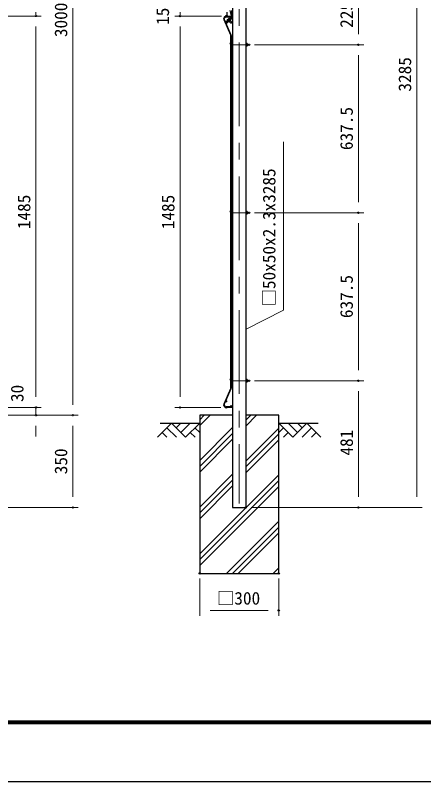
# Model space of a CAD drawing. Units: millimetres, scale not verified. Extents: x -4200 to 4200, y -2970 to 2970.
# Drawn here: x -1102 to 447, y -2970 to -62 of the extents above; entities that cross this region are included whole.
import ezdxf
from ezdxf.enums import TextEntityAlignment as Align

# ---------------------------------------------------------------- set-up
doc = ezdxf.new("R2010")
doc.units = ezdxf.units.MM
doc.header["$LTSCALE"] = 10
doc.header["$PDMODE"] = 32
doc.header["$PDSIZE"] = 5
doc.linetypes.add('USER1', pattern=[50.8, 31.75, -6.35, 6.35, -6.35])
for name, color, linetype, lineweight in [('0-1_D-STR-DIM', 7, 'Continuous', 13), ('0-2_0', 7, 'Continuous', 25), ('0-4_D-STR1', 1, 'Continuous', 25), ('0-5_D-BMK', 2, 'USER1', 13), ('0-7_D-STR3', 3, 'Continuous', 13), ('0-8_D-STR2', 7, 'Continuous', 13), ('0-9_D-DCR-HCH', 7, 'Continuous', 13), ('0-A_D-STR4', 7, 'Continuous', 25), ('0-B_D-BGD', 7, 'Continuous', 25), ('0-C_D-STR-TXT', 7, 'Continuous', 13), ('0-D_D-TTL', 7, 'Continuous', 25)]:
    doc.layers.add(name, color=color, linetype=linetype, lineweight=lineweight)
doc.layers.add('0-3_Defpoints', color=8, linetype='Continuous')
doc.styles.add('ＭＳ ゴシック', font='')
doc.styles.get('ＭＳ ゴシック').set_extended_font_data('MS Gothic')

msp = doc.modelspace()

# ---------------------------------------------------------------- linework, layer by layer
at = {"layer": '0-1_D-STR-DIM'}
for p, q in [((-883.68, 1380.33), (-883.68, -1539.67)), ((421.11, -1889.67), (421.11, 1315.33)), ((199.91, 11.33), (199.91, -133.67)), ((-1023.68, -49.67), (-1023.68, -64.67)), ((-477.01, -50.12), (-477.01, -65.12)), ((-1163.11, -64.67), (-1003.68, -64.67)), ((-1163.11, -64.67), (-1003.68, -64.67)), ((-319.95, -65.12), (-497.01, -65.12)), ((-321.75, -65.12), (-497.01, -65.12)), ((-1023.68, -104.67), (-1023.68, -144.67)), ((-1023.68, -104.67), (-1023.68, -1509.67)), ((-477.01, -105.12), (-477.01, -145.12)), ((-477.01, -105.12), (-477.01, -1510.12)), ((-195.02, -173.67), (219.91, -173.67)), ((-195.02, -173.67), (219.91, -173.67)), ((199.91, -213.67), (199.91, -771.17)), ((-195.02, -811.17), (219.91, -811.17)), ((-195.02, -811.17), (219.91, -811.17)), ((199.91, -851.17), (199.91, -1408.67)), ((-195.02, -1448.67), (219.91, -1448.67)), ((-195.02, -1448.67), (219.91, -1448.67)), ((-1023.68, -1509.67), (-1023.68, -1469.67)), ((199.91, -1488.67), (199.91, -1889.67)), ((-1163.11, -1549.67), (-1003.68, -1549.67)), ((-1163.11, -1549.67), (-1003.68, -1549.67)), ((-1023.68, -1549.67), (-1023.68, -1579.67)), ((-321.75, -1550.12), (-497.01, -1550.12)), ((-1241.58, -1579.67), (-863.68, -1579.67)), ((-1241.58, -1579.67), (-1003.68, -1579.67)), ((-1241.58, -1579.67), (-863.68, -1579.67)), ((-1023.68, -1619.67), (-1023.68, -1659.67)), ((-883.68, -1619.67), (-883.68, -1889.67)), ((-1366.55, -1929.67), (-863.68, -1929.67)), ((-207.45, -1929.67), (441.11, -1929.67)), ((-207.45, -1929.67), (219.91, -1929.67)), ((-402.45, -2199.67), (-402.45, -2340.26)), ((-102.45, -2199.67), (-102.45, -2340.26)), ((-362.45, -2320.26), (-142.45, -2320.26))]:
    msp.add_line(p, q, dxfattribs=at)
at = {"layer": '0-2_0'}
msp.add_line((-299.95, -50.12), (-299.95, -65.12), dxfattribs=at)
at = {"layer": '0-3_Defpoints'}
for p in [(-1023.68, -64.67), (-477.01, -65.12), (-301.75, -65.12), (-299.95, -65.12), (-215.02, -173.67), (199.91, -173.67), (-215.02, -811.17), (199.91, -811.17), (-215.02, -1448.67), (199.91, -1448.67), (-1023.68, -1549.67), (-477.01, -1550.12), (-301.75, -1550.12), (-1023.68, -1579.67), (-883.68, -1579.67), (-883.68, -1929.67), (-227.45, -1929.67), (-227.45, -1929.67), (199.91, -1929.67), (-402.45, -2179.67), (-102.45, -2179.67), (-102.45, -2320.26)]:
    msp.add_point(p, dxfattribs=at)
at = {"layer": '0-4_D-STR1'}
for p, q in [((-277.45, 1348.33), (-277.45, -1929.67)), ((-227.45, 1348.33), (-227.45, -1929.67)), ((-277.45, -1929.67), (-227.45, -1929.67))]:
    msp.add_line(p, q, dxfattribs=at)
at = {"layer": '0-5_D-BMK'}
msp.add_line((-252.45, 1358.7), (-252.45, -1914.42), dxfattribs=at)
at = {"layer": '0-7_D-STR3'}
for p, q in [((-287.9, -43.55), (-282.68, -63.93)), ((-286.3, -43.55), (-281.18, -63.55)), ((-281.1, -43.55), (-281.1, -71.22)), ((-279.5, -43.55), (-279.5, -71.2)), ((-281.76, -72.81), (-302.95, -93.57)), ((-280.62, -73.93), (-301.84, -94.72)), ((-298.63, -80.75), (-296.09, -83.35)), ((-292.08, -73.82), (-297.92, -79.54)), ((-297.69, -81.72), (-297.66, -81.75)), ((-297.53, -84.76), (-286.86, -74.31)), ((-296.69, -78.85), (-294.14, -81.44)), ((-296.41, -85.9), (-285.74, -75.45)), ((-295.74, -79.81), (-295.71, -79.84)), ((-293.22, -82.78), (-292.59, -83.42)), ((-292.79, -75.03), (-290.25, -77.63)), ((-292.79, -82.36), (-292.16, -83)), ((-291.85, -76), (-291.82, -76.03)), ((-290.11, -87.38), (-291.13, -86.34)), ((-290.85, -73.13), (-288.3, -75.72)), ((-284.39, -81.79), (-290.11, -87.38)), ((-289.9, -74.09), (-289.87, -74.12)), ((-284.26, -91.92), (-289.39, -86.69)), ((-289.36, -79), (-288.73, -79.64)), ((-283.41, -91.93), (-288.96, -86.27)), ((-288.93, -78.58), (-288.3, -79.22)), ((-279.99, -88.57), (-285.54, -82.91)), ((-284.39, -81.79), (-285.42, -80.75)), ((-279.98, -87.72), (-285.11, -82.49)), ((-282.68, -63.93), (-281.18, -63.55)), ((-281.76, -72.81), (-280.62, -73.93)), ((-281.39, -67.82), (-281.73, -69.28)), ((-304.16, -90.28), (-302.66, -89.79)), ((-302.95, -93.57), (-301.84, -94.72)), ((-279.98, -87.72), (-284.26, -91.92)), ((-283.41, -91.93), (-284.26, -91.92)), ((-279.99, -88.57), (-283.41, -91.93)), ((-279.99, -88.57), (-279.98, -87.72)), ((-285.98, -163.77), (-285.55, -163.2)), ((-278.85, -162.95), (-281.95, -160.62)), ((-281.83, -166.9), (-278.85, -162.95)), ((-279.75, -171.07), (-277.45, -171.07)), ((-223.31, -168.14), (-227.45, -168.14)), ((-227.45, -168.14), (-227.45, -179.19)), ((-223.31, -170.9), (-227.45, -170.9)), ((-222.81, -169.51), (-222.81, -178.01)), ((-222.81, -171.07), (-219.71, -171.07)), ((-219.71, -171.07), (-219.71, -176.27)), ((-279.75, -176.27), (-277.45, -176.27)), ((-223.31, -176.43), (-227.45, -176.43)), ((-223.31, -179.19), (-227.45, -179.19)), ((-222.81, -176.27), (-219.71, -176.27)), ((-285.98, -801.27), (-285.55, -800.7)), ((-278.85, -800.45), (-281.95, -798.12)), ((-281.83, -804.4), (-278.85, -800.45)), ((-279.75, -808.57), (-277.45, -808.57)), ((-279.75, -813.77), (-277.45, -813.77)), ((-223.31, -805.64), (-227.45, -805.64)), ((-227.45, -805.64), (-227.45, -816.69)), ((-223.31, -808.4), (-227.45, -808.4)), ((-223.31, -813.93), (-227.45, -813.93)), ((-222.81, -807.01), (-222.81, -815.51)), ((-222.81, -808.57), (-219.71, -808.57)), ((-222.81, -813.77), (-219.71, -813.77)), ((-219.71, -808.57), (-219.71, -813.77)), ((-223.31, -816.69), (-227.45, -816.69)), ((-285.98, -1438.77), (-285.55, -1438.2)), ((-278.85, -1437.95), (-281.95, -1435.62)), ((-281.83, -1441.9), (-278.85, -1437.95)), ((-279.75, -1446.07), (-277.45, -1446.07)), ((-279.75, -1451.27), (-277.45, -1451.27)), ((-223.31, -1443.14), (-227.45, -1443.14)), ((-227.45, -1443.14), (-227.45, -1454.19)), ((-223.31, -1445.9), (-227.45, -1445.9)), ((-223.31, -1451.43), (-227.45, -1451.43)), ((-222.81, -1444.51), (-222.81, -1453.01)), ((-222.81, -1446.07), (-219.71, -1446.07)), ((-222.81, -1451.27), (-219.71, -1451.27)), ((-219.71, -1446.07), (-219.71, -1451.27)), ((-223.31, -1454.19), (-227.45, -1454.19))]:
    msp.add_line(p, q, dxfattribs=at)
at = {"layer": '0-7_D-STR3', "linetype": 'USER1'}
for p, q in [((-278.85, -173.67), (-215.02, -173.67)), ((-278.85, -811.17), (-215.02, -811.17)), ((-278.85, -1448.67), (-215.02, -1448.67))]:
    msp.add_line(p, q, dxfattribs=at)
at = {"layer": '0-7_D-STR3'}
for centre, radius, start, end in [((-300.81, -87.87), 4.13, 48.50138, 215.66553), ((-300.8, -87.97), 2.6, 49.39754, 224.409), ((-297.81, -84.48), 2, 229.39754, 314.409), ((-296.01, -81.49), 2.73, 104.409, 164.409), ((-297.81, -84.48), 0.4, 229.39754, 314.409), ((-287.75, -84.07), 10.35, 119.14752, 149.67048), ((-292.21, -87.52), 1.6, 44.409, 134.409), ((-290.17, -75.77), 2.73, 104.409, 164.409), ((-283.79, -71.09), 4.05, 53.68647, 221.43997), ((-287.14, -74.03), 0.4, 314.409, 39.42046), ((-283.59, -71.1), 2.6, 44.409, 219.42046), ((-284.21, -79.69), 1.6, 134.409, 224.409), ((-287.14, -74.03), 2, 314.409, 39.42046), ((-283.4, -71.2), 2.3, 315.6, 0), ((-283.4, -71.2), 3.9, 315.6, 0), ((-277.9, -62.19), 1.6, 90, 180), ((-279.75, -168.47), 7.8, 143, 221.96156), ((-279.75, -168.47), 2.6, 143, 147.797), ((-279.75, -168.47), 2.6, 212.203, 270), ((-230.7, -173.67), 7.88, 339.48158, 20.51842), ((-224.97, -169.52), 2.16, 320.19668, 39.80332), ((-222.75, -173.67), 4, 319.4584, 40.5416), ((-279.75, -168.47), 7.8, 253.6171, 270), ((-224.93, -177.81), 2.13, 319.53759, 40.46241), ((-279.75, -805.97), 7.8, 143, 221.96156), ((-279.75, -805.97), 2.6, 143, 147.797), ((-279.75, -805.97), 2.6, 212.203, 270), ((-279.75, -805.97), 7.8, 253.6171, 270), ((-230.7, -811.17), 7.88, 339.48158, 20.51842), ((-224.97, -807.02), 2.16, 320.19668, 39.80332), ((-224.93, -815.31), 2.13, 319.53759, 40.46241), ((-222.75, -811.17), 4, 319.4584, 40.5416), ((-279.75, -1443.47), 7.8, 143, 221.96156), ((-279.75, -1443.47), 2.6, 143, 147.797), ((-279.75, -1443.47), 2.6, 212.203, 270), ((-279.75, -1443.47), 7.8, 253.6171, 270), ((-230.7, -1448.67), 7.88, 339.48158, 20.51842), ((-224.97, -1444.52), 2.16, 320.19668, 39.80332), ((-224.93, -1452.81), 2.13, 319.53759, 40.46241), ((-222.75, -1448.67), 4, 319.4584, 40.5416)]:
    msp.add_arc(centre, radius, start, end, dxfattribs=at)
at = {"layer": '0-8_D-STR2'}
for p, q in [((-310.96, -79.03), (-286.06, -137.68)), ((-307.64, -77.62), (-282.75, -136.27)), ((-279.95, -65.12), (-301.75, -65.12)), ((-279.95, -68.72), (-301.75, -68.72)), ((-279.95, -68.72), (-279.95, -65.12)), ((-285.55, -140.18), (-285.55, -1475.06)), ((-281.95, -140.18), (-281.95, -1475.06)), ((-310.96, -1536.21), (-286.06, -1477.56)), ((-307.64, -1537.62), (-282.75, -1478.97)), ((-279.95, -1546.52), (-301.75, -1546.52)), ((-279.95, -1550.12), (-301.75, -1550.12)), ((-279.95, -1546.52), (-279.95, -1550.12))]:
    msp.add_line(p, q, dxfattribs=at)
for centre in [(-301.22, -88.14), (-283.45, -70.52), (-280.15, -170.12), (-280.15, -327.62), (-280.15, -477.62), (-280.15, -627.62), (-280.15, -777.62), (-280.15, -807.62), (-280.15, -837.62), (-280.15, -987.62), (-280.15, -1137.62), (-280.15, -1287.62), (-280.15, -1445.12), (-301.22, -1527.09), (-283.45, -1544.72)]:
    msp.add_circle(centre, 1.8, dxfattribs=at)
for centre, radius, start, end in [((-301.75, -75.12), 10, 90, 203), ((-301.75, -75.12), 6.4, 90, 203), ((-291.95, -140.18), 6.4, 0, 23), ((-291.95, -140.18), 10, 0, 23), ((-291.95, -1475.06), 6.4, 337, 0), ((-291.95, -1475.06), 10, 337, 0), ((-301.75, -1540.12), 10, 157, 270), ((-301.75, -1540.12), 6.4, 157, 270)]:
    msp.add_arc(centre, radius, start, end, dxfattribs=at)
at = {"layer": '0-9_D-DCR-HCH'}
for p, q in [((-402.45, -1619.02), (-363.1, -1579.67)), ((-402.45, -1596.92), (-385.2, -1579.67)), ((-227.45, -1620.79), (-186.33, -1579.67)), ((-227.45, -1598.69), (-208.42, -1579.67)), ((-508.87, -1609.67), (-562.09, -1662.88)), ((-526.61, -1627.41), (-490.97, -1662.88)), ((-508.87, -1609.67), (-455.66, -1662.88)), ((-491.14, -1627.41), (-473.4, -1609.67)), ((-473.4, -1645.14), (-437.92, -1609.67)), ((-455.66, -1662.88), (-402.45, -1609.67)), ((-420.19, -1627.41), (-402.45, -1645.06)), ((-402.45, -1751.6), (-277.45, -1626.6)), ((-227.45, -1753.37), (-102.45, -1628.37)), ((-49.24, -1662.88), (-102.45, -1609.67)), ((-84.71, -1627.41), (-102.45, -1645.06)), ((-31.5, -1645.14), (-66.98, -1609.67)), ((3.97, -1609.67), (-49.24, -1662.88)), ((-13.67, -1627.5), (-31.5, -1609.67)), ((21.71, -1627.41), (-13.93, -1662.88)), ((3.97, -1609.67), (57.19, -1662.88)), ((-544.35, -1645.14), (-526.53, -1662.88)), ((-437.92, -1645.14), (-420.11, -1662.88)), ((-402.45, -1773.69), (-277.45, -1648.69)), ((-227.45, -1775.47), (-102.45, -1650.47)), ((-66.98, -1645.14), (-84.8, -1662.88)), ((39.45, -1645.14), (21.63, -1662.88)), ((-402.45, -1795.79), (-277.45, -1670.79)), ((-227.45, -1797.57), (-102.45, -1672.57)), ((-402.45, -1928.37), (-277.45, -1803.37)), ((-402.45, -2105.15), (-102.45, -1805.15)), ((-402.45, -1950.47), (-277.45, -1825.47)), ((-402.45, -2127.25), (-102.45, -1827.25)), ((-402.45, -1972.57), (-277.45, -1847.57)), ((-402.45, -2149.35), (-102.45, -1849.35)), ((-300.19, -2179.67), (-102.45, -1981.93)), ((-278.09, -2179.67), (-102.45, -2004.03)), ((-256, -2179.67), (-102.45, -2026.12)), ((-123.42, -2179.67), (-102.45, -2158.7))]:
    msp.add_line(p, q, dxfattribs=at)
at = {"layer": '0-A_D-STR4'}
msp.add_lwpolyline([(-277.45, -1579.67), (-402.45, -1579.67), (-402.45, -2179.67), (-102.45, -2179.67), (-102.45, -1579.67), (-227.45, -1579.67)], dxfattribs=at)
at = {"layer": '0-B_D-BGD'}
for p, q in [((-552.45, -1609.67), (-402.45, -1609.67)), ((-102.45, -1609.67), (47.55, -1609.67))]:
    msp.add_line(p, q, dxfattribs=at)
at = {"layer": '0-C_D-STR-TXT'}
for q in [(-84.82, -541.98), (-225.67, -1253.28)]:
    msp.add_line((-84.82, -1181.06), q, dxfattribs=at)
at = {"layer": '0-D_D-TTL', "color": 2}
msp.add_lwpolyline([(-4200, 2970), (4200, 2970), (4200, -2970), (-4200, -2970)], close=True, dxfattribs=at)
at = {"layer": '0-D_D-TTL'}
for points in [[(-3930, 2750), (3930, 2750), (3930, -2750), (-3930, -2750)], [(-3927.5, 2747.5), (3927.5, 2747.5), (3927.5, -2747.5), (-3927.5, -2747.5)], [(-3925, 2745), (3925, 2745), (3925, -2745), (-3925, -2745)], [(-3922.5, 2742.5), (3922.5, 2742.5), (3922.5, -2742.5), (-3922.5, -2742.5)], [(-3920, 2740), (3920, 2740), (3920, -2740), (-3920, -2740)]]:
    msp.add_lwpolyline(points, close=True, dxfattribs=at)

# ---------------------------------------------------------------- texts
at = {"layer": '0-1_D-STR-DIM', "style": 'ＭＳ ゴシック'}
for s, p in [('3000', (-890.43, -144.79)), ('225', (193.16, -109.52)), ('15', (-504.18, -98.37)), ('3285', (414.36, -351.64)), ('637.5', (193.16, -573.52)), ('1485', (-1030.43, -873.42)), ('1485', (-483.76, -873.87)), ('637.5', (193.16, -1211.02)), ('30', (-1056.43, -1529.42)), ('481', (193.16, -1732.59)), ('350', (-890.43, -1803.54))]:
    msp.add_text(s, height=48.09, rotation=90, dxfattribs=at).set_placement(p, align=Align.BOTTOM_LEFT)
msp.add_text('□300', height=48.09, dxfattribs=at).set_placement((-336.6, -2312.51), align=Align.BOTTOM_LEFT)
at = {"layer": '0-C_D-STR-TXT', "style": 'ＭＳ ゴシック'}
msp.add_text('□50x50x2.3x3285', height=48.09, rotation=90, dxfattribs=at).set_placement((-100.54, -1166.4), align=Align.BOTTOM_LEFT)

doc.saveas('drawing.dxf')
